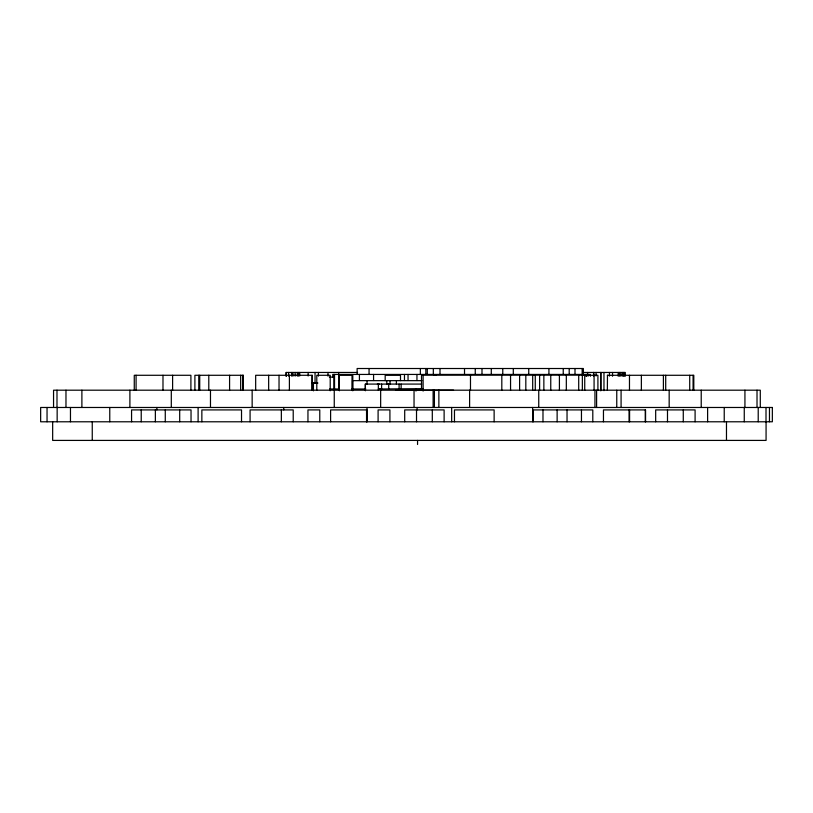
<?xml version="1.0" encoding="UTF-8"?>
<svg xmlns="http://www.w3.org/2000/svg" width="813" height="813" viewBox="0 0 813 813"><rect width="100%" height="100%" fill="white"/><g stroke="black" fill="none" stroke-linecap="round" stroke-linejoin="round"><path stroke-width="1.22" d="M386.795 380.647L386.795 384.082L390.027 384.082L390.027 380.647M396.398 384.082L396.409 380.647M421.51 389.102L421.51 375.179L584.73 375.118L584.73 390.331M395.504 390.189L453.552 390.189M377.364 384.082L379.254 384.082M357.578 372.456L286.064 372.456L286.064 376.216M583.155 372.456L625.299 372.456L625.299 376.216M583.643 375.281L597.911 375.281L597.911 390.189M607.352 375.281L693.804 375.281L693.804 390.362M329.407 377.11L333.869 377.11M421.835 380.647L352.547 380.647L352.547 389M311.745 383.035L317.944 383.035M365.352 390.403L365.352 384.082L421.642 384.082M423.116 388.644L378.35 389L381.612 389L381.602 384.082M329.55 389L338.615 389L338.615 374.437M351.866 389L365.82 389M434.01 375.179L436.378 375.2M378.35 384.193L378.35 390.189M365.352 384.082L365.362 390.789M769.464 407.476L769.464 421.784M766.07 421.784L766.07 440.412L52.662 440.412L52.662 421.784M766.009 407.476L766.009 421.784M760.287 407.476L760.287 390.189L53.556 390.189L53.556 407.476M758.214 407.476L758.214 421.784M757.015 390.189L757.015 407.476M744.932 390.189L744.932 407.476M744.261 407.476L744.261 421.784M726.476 421.784L726.476 440.412M724.231 407.476L724.231 421.784M707.615 407.476L707.615 421.784M701.223 390.189L701.223 407.476M695.095 421.784L695.095 409.915L655.674 409.915L655.674 421.784M693.083 375.281L693.083 390.362M689.719 375.281L689.719 390.138M683.276 409.915L683.276 421.784M669.17 390.189L669.17 407.476M667.493 409.915L667.493 421.784M665.705 375.281L665.705 390.189M663.398 375.281L663.398 390.189M645.563 421.784L645.563 409.915L603.459 409.915L603.459 421.784M645.288 409.915L645.288 421.784M641.366 375.281L641.366 390.189M629.587 409.915L629.587 421.784M629.475 375.281L629.475 390.189M629.069 409.915L629.069 421.784M623.998 372.456L623.998 376.216M623.856 372.456L623.856 376.206M622.321 372.456L622.321 376.216M621.081 390.189L621.081 407.476M620.786 372.456L620.786 376.216M619.404 372.456L619.404 376.236M618.195 372.456L618.195 376.236M616.762 390.189L616.762 407.476M612.535 372.456L612.535 376.267M609.455 372.456L609.455 376.104M607.474 375.281L607.352 390.189M603.968 372.456L603.968 390.687M601 372.456L601 390.687M600.634 372.456L600.634 390.687M596.6 390.189L596.6 407.476M596.081 372.456L596.081 376.002M594.953 390.189L594.953 407.476M594.079 375.281L594.079 390.189M593.714 372.456L593.714 376.002M593.561 372.456L593.561 376.124M592.799 421.784L592.799 409.915L533.318 409.915L533.318 421.784M590.411 376.216L590.411 374.437L332.741 374.437L332.741 377.11M588.063 374.437L588.063 376.216M587.596 372.456L587.596 374.905M586.519 374.437L586.519 376.216M586.031 374.437L586.031 376.216M583.368 374.437L583.368 368.513L357.131 368.513L357.131 374.437M582.352 375.118L582.352 390.331M582.159 368.513L582.159 374.437M581.458 409.915L581.458 421.784M578.704 375.118L578.704 390.331M575.004 368.513L575.004 374.437M569.202 368.513L569.202 374.437M567.037 409.915L567.037 421.784M566.326 375.118L566.326 390.331M563.236 368.513L563.236 374.437M559.415 375.118L559.415 390.331M557.129 409.915L557.129 421.784M550.757 375.118L550.757 390.331M548.927 368.513L548.927 374.437M543.856 375.118L543.856 390.331M542.982 409.915L542.982 421.784M539.619 375.118L539.619 390.331M538.745 390.189L538.745 407.476M535.269 375.118L535.269 390.331M532.688 375.118L532.688 390.331M532.617 407.476L532.617 421.784M528.745 368.513L528.745 374.437M525.818 375.118L525.818 390.331M519.609 375.118L519.609 390.331M513.298 368.513L513.298 374.437M510.554 375.118L510.554 390.331M502.769 368.513L502.769 374.437M501.814 375.118L501.814 390.331M494.131 421.784L494.131 409.915L454.467 409.915L454.467 421.784M491.286 368.513L491.286 374.437M481.997 368.513L481.997 374.437M475.249 368.513L475.249 374.437M470.483 375.118L470.483 390.331M469.609 390.189L469.609 407.476M464.518 368.513L464.518 374.437M451.662 407.476L451.662 421.784M444.122 421.784L444.122 409.915L404.701 409.915L404.701 421.784M440.006 368.513L440.006 374.437M438.868 390.189L438.868 407.476M434.396 390.189L434.396 407.476M433.329 368.513L433.329 374.437M433.116 390.189L433.116 407.476M432.303 409.915L432.303 421.784M427.292 368.513L427.292 374.437M425.849 368.513L425.849 374.437M423.116 375.118L423.116 391.094M420.351 368.513L420.351 374.437M417.557 440.412L417.557 444.487M416.947 374.437L416.947 380.504M417.089 407.476L417.089 409.864M416.52 409.915L416.52 421.784M415.992 388.644L415.992 391.094M414.041 390.189L414.041 407.476M408.045 374.437L408.045 380.504M404.468 374.437L404.468 380.504M401.144 384.082L401.144 389.142M400.494 380.647L400.494 375.281L385.179 375.281L385.179 380.647M399.092 384.082L399.092 389.142M389.915 421.784L389.915 409.915L378.096 409.915L378.096 421.784M388.716 384.082L388.716 389.142M380.657 390.189L380.657 407.476M373.574 374.437L373.574 380.504M369.061 368.513L369.061 374.437M367.029 380.647L367.029 384.224M367.009 407.476L367.009 421.784M366.907 421.784L366.907 409.915L330.606 409.915L330.606 421.784M366.551 409.915L366.551 421.784M359.417 374.437L359.417 380.504M352.801 390.789L352.801 375.281L339.387 375.281L339.387 390.789M352.019 375.281L352.019 390.189M338.726 372.456L338.726 374.905M334.529 374.437L334.529 389M334.255 390.189L334.255 407.476M333.869 374.437L333.869 389M330.21 390.789L330.21 375.281L316.796 375.281L316.796 390.189M327.995 372.456L327.995 376.124M319.773 421.784L319.773 409.915L307.954 409.915L307.954 421.784M318.411 372.456L318.411 376.124M315.048 372.456L315.048 383.472M313.422 383.035L313.422 390.86M312.243 390.189L312.243 375.281L255.668 375.281L255.668 390.189M312.07 375.281L312.07 390.189M308.137 372.456L308.137 375.982M299.712 372.456L299.712 375.982M298.523 372.456L298.523 376.124M297.345 372.456L297.345 376.124M295.139 372.456L295.139 376.124M293.219 421.784L293.219 409.915L250.079 409.915L250.079 421.784M292.934 372.456L292.934 376.206M291.633 372.456L291.633 376.114M289.398 375.281L289.398 390.189M288.595 372.456L288.595 376.114M286.318 372.456L286.318 376.114M283.747 407.476L283.747 409.864M281.349 409.915L281.349 421.784M279.032 375.281L279.032 390.189M268.656 375.281L268.656 390.189M252.152 390.189L252.152 407.476M243.189 390.189L243.189 375.281L194.896 375.281L194.896 390.362M243.067 375.281L243.067 390.138M242.935 375.281L242.935 390.362M241.522 421.784L241.522 409.915L201.858 409.915L201.858 421.784M240.658 375.281L240.658 390.189M229.581 375.281L229.581 390.362M210.476 390.189L210.476 407.476M208.789 375.281L208.789 390.362M199.724 375.281L199.724 390.138M198.768 375.281L198.768 390.362M198.108 407.476L198.108 421.784M191.035 421.784L191.035 409.915L131.564 409.915L131.564 421.784M190.903 390.189L190.903 375.281L134.267 375.281L134.267 390.362M179.693 409.915L179.693 421.784M172.61 375.281L172.61 390.189M171.299 390.189L171.299 407.476M165.273 409.915L165.273 421.784M162.986 375.281L162.986 390.189M156.879 407.476L156.879 409.864M155.364 409.915L155.364 421.784M141.228 409.915L141.228 421.784M136.086 375.281L136.086 390.189M129.897 390.189L129.897 407.476M109.765 407.476L109.765 421.784M92.255 421.784L92.255 440.412M81.889 390.189L81.889 407.476M70.467 407.476L70.467 421.784M65.975 390.189L65.975 407.476M57.154 407.476L57.154 421.784M56.991 390.189L56.991 407.476M47.042 407.476L47.042 421.784M772.35 407.476L40.65 407.476L40.65 421.784L772.35 421.784L772.35 407.476"/></g></svg>
